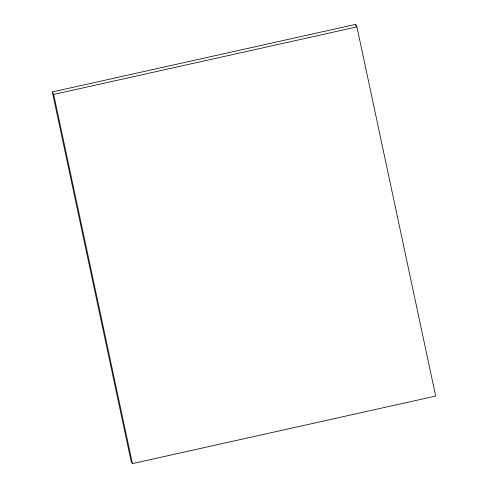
<?xml version="1.0" encoding="UTF-8"?>
<svg xmlns="http://www.w3.org/2000/svg" width="488" height="488" viewBox="0 0 488 488"><rect width="100%" height="100%" fill="white"/><g stroke="black" fill="none" stroke-linecap="round" stroke-linejoin="round"><path stroke-width="0.73" d="M52.332 91.939L355.575 24.4L356.923 26.895L435.668 396.061L132.425 463.6L131.077 461.105L52.332 91.939L53.68 94.434L132.425 463.6M53.68 94.434L356.923 26.895M355.575 24.4L355.892 25.888"/></g></svg>
